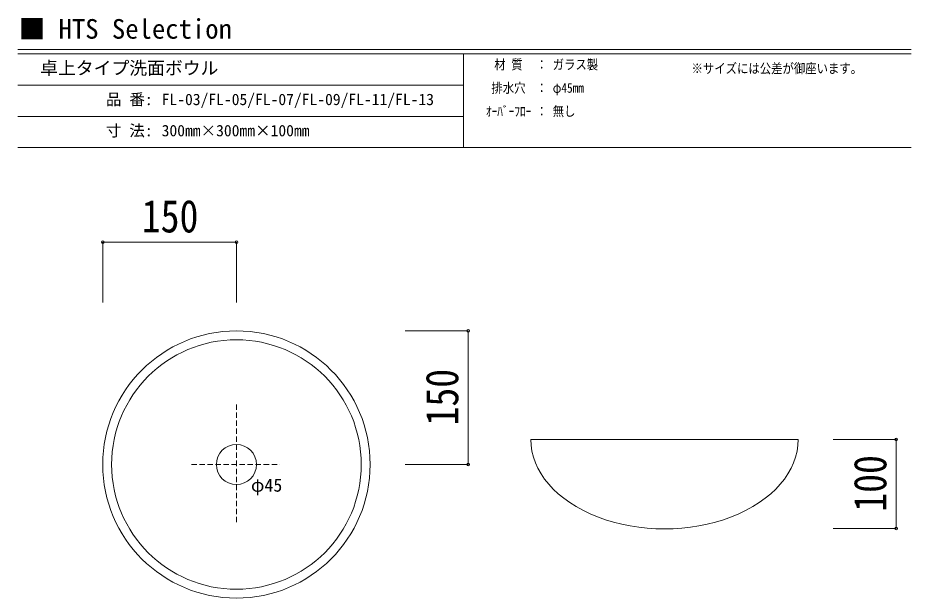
# Model space of a CAD drawing. Units: millimetres, scale not verified. Extents: x -514 to 522, y -692 to 676.
# Drawn here: x -499 to 503, y 24 to 676 of the extents above; entities that cross this region are included whole.
import ezdxf
from ezdxf.enums import TextEntityAlignment as Align

# ---------------------------------------------------------------- set-up
doc = ezdxf.new("R2010")
doc.units = ezdxf.units.MM
doc.header["$LTSCALE"] = 5
doc.header["$PDMODE"] = 32
doc.header["$PDSIZE"] = 3
doc.linetypes.add('DASHED1', pattern=[1.8, 1.2, -0.6])
doc.layers.add('F-0', color=7, linetype='Continuous', lineweight=15)
doc.styles.add('ＭＳ ゴシック', font='')
doc.styles.get('ＭＳ ゴシック').set_extended_font_data('MS Gothic')

msp = doc.modelspace()

# ---------------------------------------------------------------- linework, layer by layer
at = {"layer": 'F-0'}
for p, q in [((502.569, 640.036), (-499.491, 640.036)), ((502.464, 635.036), (-499.491, 635.036)), ((0.509, 635.036), (0.509, 530.036)), ((0.509, 600.036), (-499.491, 600.036)), ((0.509, 565.036), (-499.491, 565.036)), ((502.569, 530.036), (-499.491, 530.036)), ((75.92, 202.499), (375.92, 202.499))]:
    msp.add_line(p, q, dxfattribs=at)
at = {"layer": 'F-0', "color": 4, "lineweight": 9}
for p, q in [((-404.294, 423.711), (-254.294, 423.711)), ((-404.294, 423.711), (-404.294, 355.969)), ((-254.294, 423.711), (-254.294, 355.969)), ((5.562, 324.264), (-65.003, 324.264)), ((5.562, 324.264), (5.562, 174.264)), ((485.776, 202.499), (415.212, 202.499)), ((485.776, 202.499), (485.776, 102.499)), ((5.562, 174.264), (-65.003, 174.264)), ((485.776, 102.499), (415.212, 102.499))]:
    msp.add_line(p, q, dxfattribs=at)
at = {"layer": 'F-0', "color": 4, "linetype": 'DASHED1', "lineweight": 9}
for p, q in [((-254.294, 241.581), (-254.294, 108.76)), ((-304.761, 174.264), (-205.518, 174.264))]:
    msp.add_line(p, q, dxfattribs=at)
at = {"layer": 'F-0'}
for radius in [150, 140, 22.5]:
    msp.add_circle((-254.294, 174.264), radius, dxfattribs=at)
msp.add_ellipse((225.92, 202.499), major_axis=(150, 0), ratio=0.67, start_param=3.14159265, end_param=6.28318531, dxfattribs=at)
at = {"layer": 'F-0', "color": 6}
for p in [(-404.294, 423.711), (-254.294, 423.711), (5.562, 324.264), (485.776, 202.499), (5.562, 174.264), (485.776, 102.499)]:
    msp.add_point(p, dxfattribs=at)

# ---------------------------------------------------------------- texts
at = {"layer": 'F-0', "style": 'ＭＳ ゴシック'}
for s, height, p in [('■ HTS Selection', 21.99, (-498.771, 645.583)), ('卓上タイプ洗面ボウル', 14.66, (-474.491, 607.536)), ('品 番:', 12.83, (-400.741, 573.786)), ('FL-03/FL-05/FL-07/FL-09/FL-11/FL-13', 12.83, (-338.179, 573.786)), ('寸 法:', 12.83, (-400.741, 538.786)), ('300mm×300mm×100mm', 12.83, (-338.179, 538.786)), ('φ45', 14.66, (-238.002, 139.345))]:
    msp.add_text(s, height=height, dxfattribs=at).set_placement(p, align=Align.BOTTOM_LEFT)
at = {"layer": 'F-0', "style": 'ＭＳ ゴシック', "width": 0.85}
for s, p in [('材 質', (34.884, 614.411)), ('：', (81.759, 614.411)), ('ガラス製', (100.509, 614.411)), ('※サイズには公差が御座います。', (256.237, 610.036)), ('排水穴', (31.759, 588.161)), ('：', (81.759, 588.161)), ('φ45mm', (100.509, 588.161)), ('ｵｰﾊﾞｰﾌﾛｰ', (25.509, 561.911)), ('：', (81.759, 561.911)), ('無し', (100.509, 561.911))]:
    msp.add_text(s, height=11, dxfattribs=at).set_placement(p, align=Align.BOTTOM_LEFT)
at = {"layer": 'F-0', "color": 3, "style": 'ＭＳ ゴシック', "width": 0.85}
msp.add_text('150', height=36.66, dxfattribs=at).set_placement((-360.544, 423.711), align=Align.BOTTOM_LEFT)
for s, p in [('150', (5.562, 218.014)), ('100', (485.776, 121.249))]:
    msp.add_text(s, height=36.66, rotation=90, dxfattribs=at).set_placement(p, align=Align.BOTTOM_LEFT)

doc.saveas('drawing.dxf')
